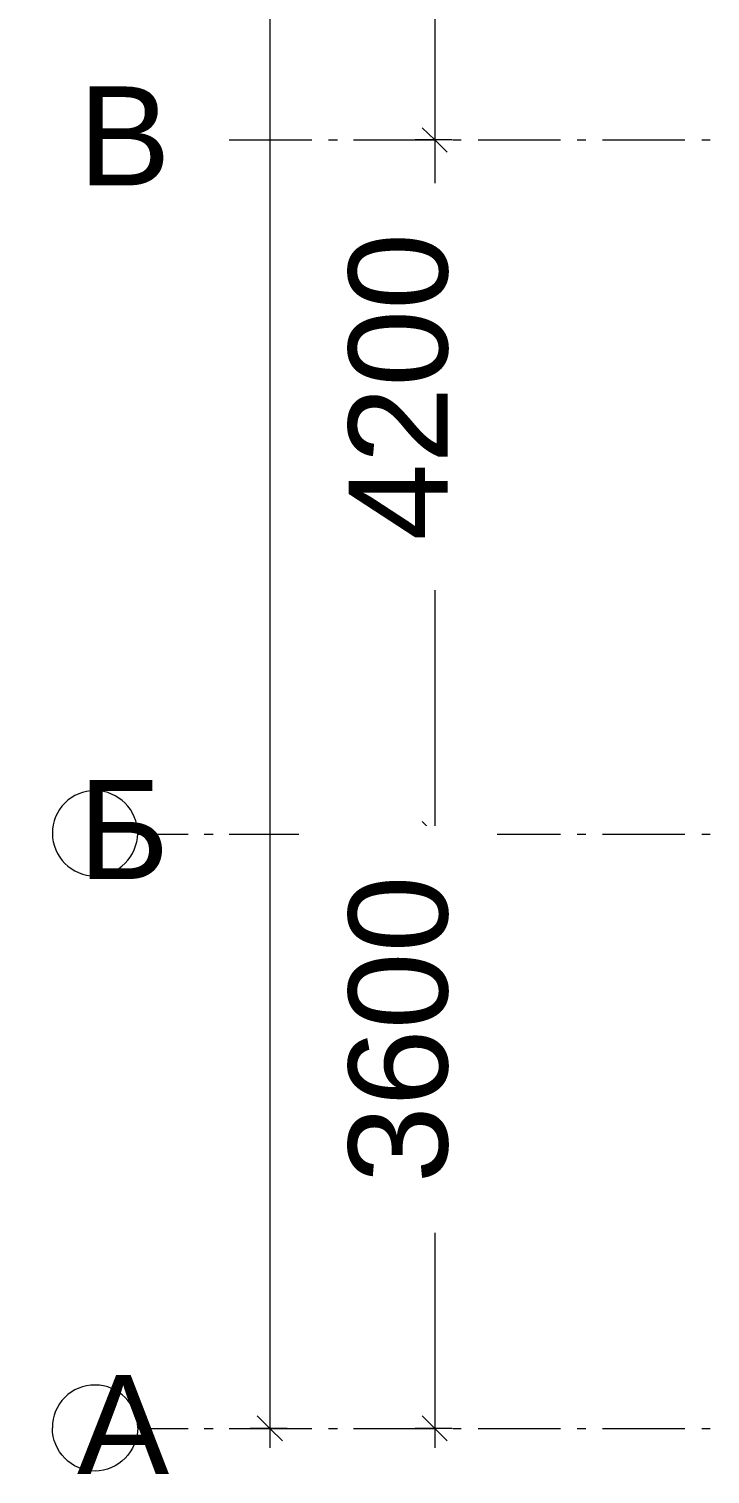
# Model space of a CAD drawing. Header units: millimetres. Extents: x -213911 to 415037, y -3642 to 107391.
# Drawn here: x -211975 to -207846, y 4970 to 13726 of the extents above; entities that cross this region are included whole.
import ezdxf

# ---------------------------------------------------------------- set-up
doc = ezdxf.new("R2010")
doc.units = ezdxf.units.MM
doc.layers.add('Оси', color=7, linetype='Continuous', lineweight=9)
doc.styles.get("Standard").update_dxf_attribs({"font": 'arial.ttf'})

msp = doc.modelspace()

# ---------------------------------------------------------------- linework, layer by layer
at = {"lineweight": 18}
msp.add_lwpolyline([(-209439.1, 12978.1), (-209515.4, 13054.4), (-209591.7, 13126.4)], dxfattribs=at)
at = {"layer": 'Оси'}
for points in [[(-210515.2, 32384.8), (-210515.2, 5128.2)], [(-209515.4, 32384.8), (-209515.4, 27411.3), (-209515.4, 26564.1), (-209515.4, 23408), (-209515.4, 22259.9), (-209515.4, 20256.2), (-209515.4, 18654.8), (-209515.4, 17256.8), (-209515.4, 16354.5), (-209515.4, 15752.9), (-209515.4, 13054.4), (-209515.4, 8847.7), (-209515.4, 5128.2)], [(-211315.8, 8847.7), (-211010.8, 8847.7)], [(-210913.4, 8847.7), (-210858.3, 8847.7)], [(-210760.9, 8847.7), (-210261, 8847.7)], [(-210159.3, 8847.7), (-210104.3, 8847.7)], [(-210006.8, 8847.7), (-209506.9, 8847.7)], [(-209409.5, 8847.7), (-209515.4, 8847.7), (-209634, 8847.7)], [(-209439.1, 8775.7), (-209515.4, 8847.7), (-209591.7, 8923.9)], [(-209405.3, 8847.7), (-209354.4, 8847.7)], [(-209252.7, 8847.7), (-208752.9, 8847.7)], [(-208651.2, 8847.7), (-208600.4, 8847.7)], [(-210438.9, 5170.5), (-210515.2, 5246.8), (-210591.4, 5323)], [(-209439.1, 5170.5), (-209515.4, 5246.8), (-209591.7, 5323)], [(-211315.8, 5246.8), (-211010.8, 5246.8)], [(-210913.4, 5246.8), (-210858.3, 5246.8)], [(-210760.9, 5246.8), (-210261, 5246.8)], [(-210409.3, 5246.8), (-210515.2, 5246.8), (-210633.8, 5246.8)], [(-210159.3, 5246.8), (-210104.3, 5246.8)], [(-210006.8, 5246.8), (-209506.9, 5246.8)], [(-209409.5, 5246.8), (-209515.4, 5246.8), (-209634, 5246.8)], [(-209405.3, 5246.8), (-209354.4, 5246.8)], [(-209252.7, 5246.8), (-208752.9, 5246.8)], [(-208651.2, 5246.8), (-208600.4, 5246.8)]]:
    msp.add_lwpolyline(points, dxfattribs=at)
at = {"layer": 'Оси', "lineweight": 9}
msp.add_lwpolyline([(-211315.8, 13054.4, 0.411899), (-211574.3, 13312.8, 0.418033), (-211832.7, 13054.4, 0.411899), (-211574.3, 12796, 0.405738), (-211315.8, 13054.4), (-211010.8, 13054.4)], format="xyb", dxfattribs=at)
for points in [[(-210913.4, 13054.4), (-210858.3, 13054.4)], [(-210760.9, 13054.4), (-210261, 13054.4)], [(-210159.3, 13054.4), (-210104.3, 13054.4)], [(-210006.8, 13054.4), (-209506.9, 13054.4)], [(-209409.5, 13054.4), (-209515.4, 13054.4), (-209634, 13054.4)], [(-209405.3, 13054.4), (-209354.4, 13054.4)], [(-209252.7, 13054.4), (-208752.9, 13054.4)], [(-208651.2, 13054.4), (-208600.4, 13054.4)], [(-208498.7, 13054.4), (-207998.8, 13054.4)], [(-207897.1, 13054.4), (-207846.3, 13054.4)], [(-208498.7, 8847.7), (-207998.8, 8847.7)], [(-207897.1, 8847.7), (-207846.3, 8847.7)], [(-208498.7, 5246.8), (-207998.8, 5246.8)], [(-207897.1, 5246.8), (-207846.3, 5246.8)]]:
    msp.add_lwpolyline(points, dxfattribs=at)
at = {"layer": 'Оси'}
msp.add_lwpolyline([(-211574.3, 9110.3, 0.418033), (-211832.7, 8851.9, 0.411899), (-211574.3, 8593.5, 0.405738), (-211315.8, 8851.9, 0.411899)], format="xyb", close=True, dxfattribs=at)
msp.add_lwpolyline([(-211315.8, 5251, 0.411899), (-211574.3, 5509.4, 0.418033), (-211832.7, 5251)], format="xyb", dxfattribs=at)
for points in [[(-211574.3, 4988.4), (-211718.3, 4988.4), (-211832.7, 5107), (-211832.7, 5251)], [(-211315.8, 5251), (-211315.8, 5107), (-211434.5, 4988.4), (-211574.3, 4988.4)]]:
    msp.add_open_spline(points, degree=3, dxfattribs=at)

# ---------------------------------------------------------------- texts
at = {"layer": 'Оси', "char_height": 600, "attachment_point": 4}
for s, insert in [('Б', (-211675.2, 8875)), ('А', (-211683.7, 5269.7))]:
    msp.add_mtext(s, dxfattribs=dict(at, insert=insert))

# ---------------------------------------------------------------- next in the draw order: texts
at = {"insert": (-211675.2, 13077.6), "char_height": 600, "attachment_point": 4, "bg_fill": 3, "box_fill_scale": 1.5, "bg_fill_color": 256, "bg_fill_transparency": 0}
msp.add_mtext('В', dxfattribs=at)
at = {"char_height": 600, "attachment_point": 4, "rotation": 90, "bg_fill": 3, "box_fill_scale": 1.5, "bg_fill_color": 256, "bg_fill_transparency": 0}
for s, insert in [('4200', (-209733.7, 10625.6)), ('3600', (-209733.7, 6732.2))]:
    msp.add_mtext(s, dxfattribs=dict(at, insert=insert))

doc.saveas('drawing.dxf')
